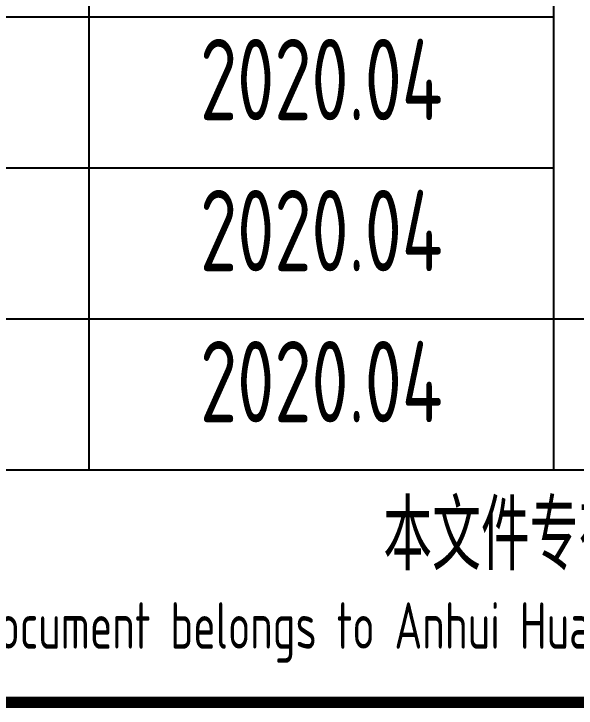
# Model space of a CAD drawing. Extents: x 9732137 to 18866768, y -962146 to 246094.
# Drawn here: x 9820633 to 9823052, y -255731 to -252744 of the extents above; entities that cross this region are included whole.
import ezdxf
from ezdxf.enums import TextEntityAlignment as Align

# ---------------------------------------------------------------- set-up
doc = ezdxf.new("R2010")
doc.units = 0
doc.header["$LTSCALE"] = 1000
doc.layers.get('0').update_dxf_attribs({"linetype": 'CONTINUOUS'})
doc.layers.add('BORDER', color=7, linetype='CONTINUOUS')
doc.styles.add('TSSD_Rein', font='Tssdeng.shx', dxfattribs={"width": 0.7, "bigfont": 'hztxt.shx'})

msp = doc.modelspace()

# ---------------------------------------------------------------- linework, layer by layer
for p, q in [((9820956.8, -254706.3), (9820956.8, -251456.3)), ((9820956.8, -254706.3), (9820956.8, -251456.3)), ((9822956.8, -254706.3), (9822956.8, -251456.3)), ((9817456.8, -252756.3), (9822956.8, -252756.3)), ((9817456.8, -253406.3), (9822956.8, -253406.3)), ((9817456.8, -254056.3), (9822956.8, -254056.3)), ((9822956.8, -254056.3), (9835456.8, -254056.3)), ((9817456.8, -254706.3), (9835456.8, -254706.3)), ((9817456.8, -255705.6), (9835456.8, -255705.6))]:
    msp.add_line(p, q)
at = {"layer": 'BORDER', "const_width": 50}
msp.add_lwpolyline([(9779556.8, -255706.3), (9779556.8, -215706.3), (9835456.8, -215706.3), (9835456.8, -255706.3)], close=True, dxfattribs=at)

# ---------------------------------------------------------------- texts
at = {"style": 'TSSD_Rein', "width": 0.7}
for s, height, p in [('本文件专有权属安徽华东化工医药工程有限责任公司所有,未经许可不得复制或转让给第三方', 300, (9826456.8, -255006.3)), ('The proprietary right of this document belongs to Anhui Huadong Chemical And Medical Engineering  Co.,Ltd.  and any replication or transfer to the 3rd. side is forbidden without its permission. ', 200, (9826203.2, -255405.6))]:
    msp.add_text(s, height=height, dxfattribs=at).set_placement(p, align=Align.MIDDLE)
for p in [(9821956.1, -253026), (9821956.1, -253676), (9821956.1, -254326)]:
    msp.add_attdef('2020.04', text='200320-02-040', height=350, dxfattribs=at).set_placement(p, align=Align.MIDDLE)

doc.saveas('drawing.dxf')
